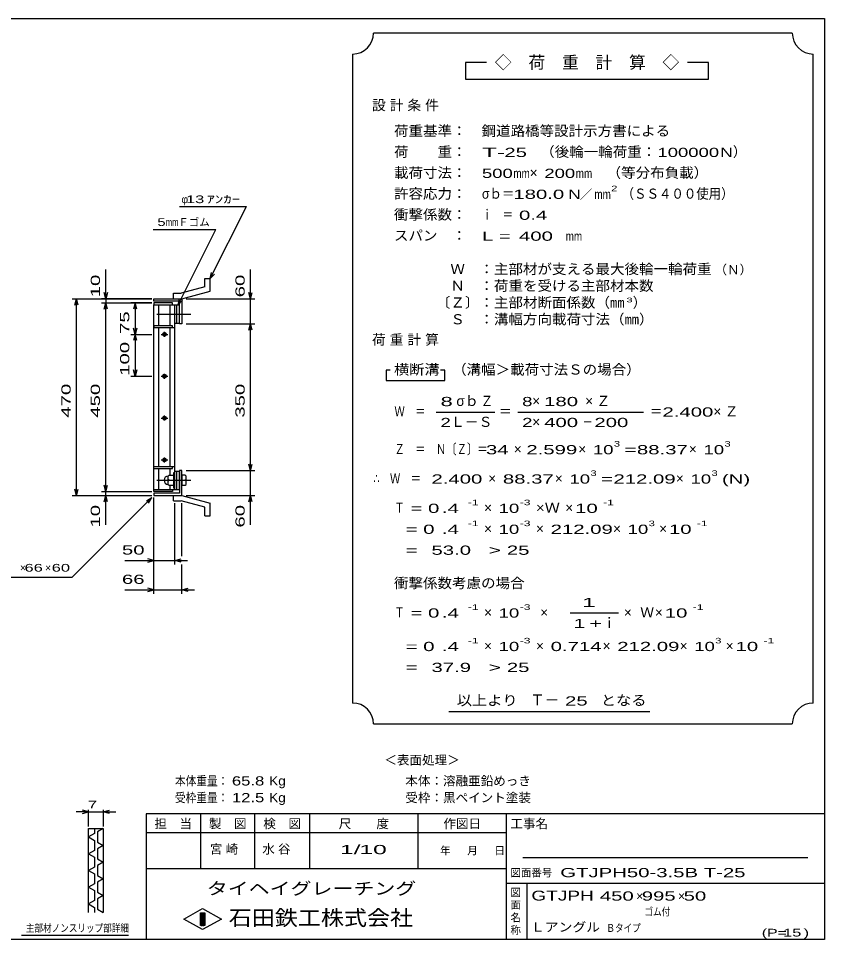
# Model space of a CAD drawing. Units: millimetres, scale not verified. Extents: x -1820 to 1731, y -1282 to 1054.
# Drawn here: x -194 to 1731, y -1146 to 1054 of the extents above; entities that cross this region are included whole.
import ezdxf
from ezdxf.enums import TextEntityAlignment as Align

# ---------------------------------------------------------------- set-up
doc = ezdxf.new("R2010")
doc.units = ezdxf.units.MM
doc.header["$LTSCALE"] = 10
doc.linetypes.add('CHAIN', pattern=[18.5, 12, -1.5, 3.5, -1.5])
for name, color, linetype, lineweight in [('0_2', 150, 'Continuous', 25), ('16', 3, 'Continuous', 25), ('19', 6, 'Continuous', 25), ('22', 4, 'Continuous', 25), ('24', 2, 'Continuous', 25), ('32', 4, 'Continuous', 25)]:
    doc.layers.add(name, color=color, linetype=linetype, lineweight=lineweight)
doc.styles.add('ベクトル', font='')
doc.styles.get('ベクトル').set_extended_font_data('ベクトル')

msp = doc.modelspace()

# ---------------------------------------------------------------- linework, layer by layer
at = {"layer": '0_2'}
for p, q in [((-1729, 1053.5), (1731, 1053.5)), ((1731, 1053.5), (1731, -1146.5)), ((1731, -846.5), (111, -846.5)), ((111, -846.5), (111, -1146.5)), ((241, -846.5), (241, -976.5)), ((371, -976.5), (371, -846.5)), ((501, -846.5), (501, -976.5)), ((761, -976.5), (761, -846.5)), ((971, -846.5), (971, -1146.5)), ((971, -891.5), (111, -891.5)), ((1691, -951.5), (1011, -951.5)), ((111, -976.5), (971, -976.5)), ((971, -1011.5), (1731, -1011.5)), ((1021, -1146.5), (1021, -1011.5)), ((201, -1097.5), (246, -1072.5)), ((246, -1072.5), (291, -1097.5)), ((246, -1122.5), (201, -1097.5)), ((241, -1082.5), (251, -1082.5)), ((241, -1112.5), (241, -1082.5)), ((241, -1082.5), (243, -1082.5)), ((243, -1082.5), (243, -1112.5)), ((245, -1112.5), (245, -1082.5)), ((245, -1082.5), (247, -1082.5)), ((291, -1097.5), (246, -1122.5)), ((247, -1082.5), (247, -1112.5)), ((249, -1112.5), (249, -1082.5)), ((249, -1082.5), (251, -1082.5)), ((251, -1082.5), (251, -1112.5)), ((251, -1082.5), (251, -1112.5)), ((251, -1112.5), (241, -1112.5)), ((243, -1112.5), (245, -1112.5)), ((247, -1112.5), (249, -1112.5)), ((1731, -1146.5), (-1729, -1146.5))]:
    msp.add_line(p, q, dxfattribs=at)
at = {"layer": '16'}
for p, q in [((174, 374), (130, 374)), ((130, 374), (130, 369.5)), ((174, 369.5), (174, 374)), ((129.3, -71.5), (129.3, 369.5)), ((129.3, 369.5), (130, 369.5)), ((130, 369.5), (174, 369.5)), ((130, -71.5), (130, 369.5)), ((130, 369.5), (180, 369.5)), ((141.5, 319.5), (141.5, 369.5)), ((168.5, 319.5), (168.5, 369.5)), ((180, -71.5), (180, 369.5)), ((180, 369.5), (184.5, 369.5)), ((184.5, 325.5), (184.5, 369.5)), ((184.5, 369.5), (190.5, 369.5)), ((190.5, 325.5), (190.5, 369.5)), ((130, 319.5), (130, 315)), ((174, 319.5), (130, 319.5)), ((130, 315), (180, 315)), ((141.5, -17), (141.5, 315)), ((168.5, -17), (168.5, 315)), ((174, 315), (174, 319.5)), ((180, 325.5), (184.5, 325.5)), ((184.5, 325.5), (190.5, 325.5)), ((147, 299), (163, 299)), ((153, 302), (157, 302)), ((153, 296), (157, 296)), ((155, 293), (155, 305)), ((147, 199), (163, 199)), ((153, 202), (157, 202)), ((155, 193), (155, 205)), ((153, 196), (157, 196)), ((147, 99), (163, 99)), ((153, 102), (157, 102)), ((153, 96), (157, 96)), ((155, 93), (155, 105)), ((153, 2), (157, 2)), ((155, -7), (155, 5)), ((130, -21.5), (130, -17)), ((130, -17), (180, -17)), ((130, -21.5), (174, -21.5)), ((141.5, -71.5), (141.5, -21.5)), ((147, -1), (163, -1)), ((153, -4), (157, -4)), ((168.5, -36.5), (168.5, -21.5)), ((174, -21.5), (174, -17)), ((166, -37.5), (164, -39.5)), ((164, -59.5), (164, -39.5)), ((166, -37.5), (175, -37.5)), ((177, -39.5), (175, -37.5)), ((177, -68), (177, -31)), ((177, -31), (180, -31)), ((180, -27.5), (184.5, -27.5)), ((180, -68), (180, -31)), ((184.5, -71.5), (184.5, -27.5)), ((184.5, -27.5), (190.5, -27.5)), ((190.5, -71.5), (190.5, -27.5)), ((166, -49.5), (164, -47.5)), ((166, -49.5), (164, -51.5)), ((164, -59.5), (166, -61.5)), ((166, -49.5), (175, -49.5)), ((166, -61.5), (175, -61.5)), ((168.5, -71.5), (168.5, -62.5)), ((175, -49.5), (177, -47.5)), ((177, -51.5), (175, -49.5)), ((175, -61.5), (177, -59.5)), ((129.3, -71.5), (130, -71.5)), ((130, -71.5), (174, -71.5)), ((130, -76), (130, -71.5)), ((130, -71.5), (180, -71.5)), ((174, -76), (130, -76)), ((174, -71.5), (174, -76)), ((177, -68), (180, -68)), ((180, -71.5), (184.5, -71.5)), ((184.5, -71.5), (190.5, -71.5))]:
    msp.add_line(p, q, dxfattribs=at)
at = {"layer": '16', "linetype": 'CHAIN'}
for p, q in [((137, 347.5), (218, 347.5)), ((137, -49.5), (218, -49.5))]:
    msp.add_line(p, q, dxfattribs=at)
at = {"layer": '16'}
for centre, radius, start, end in [((153, 299), 3, 90, 270), ((155, 299), 4, 46.6, 133.4), ((155, 299), 4, 226.6, 313.4), ((157, 299), 3, 270, 90), ((153, 199), 3, 90, 270), ((155, 199), 4, 46.6, 133.4), ((157, 199), 3, 270, 90), ((155, 199), 4, 226.6, 313.4), ((153, 99), 3, 90, 270), ((155, 99), 4, 46.6, 133.4), ((155, 99), 4, 226.6, 313.4), ((157, 99), 3, 270, 90), ((153, -1), 3, 90, 270), ((155, -1), 4, 46.6, 133.4), ((157, -1), 3, 270, 90), ((155, -1), 4, 226.6, 313.4), ((164, -49.5), 10, 90, 270)]:
    msp.add_arc(centre, radius, start, end, dxfattribs=at)
at = {"layer": '19'}
for p, q in [((251.1, 432.1), (264.1, 432.1)), ((251.1, 412.1), (251.1, 432.1)), ((264.1, 402.1), (264.1, 432.1)), ((176.5, 397), (194.8, 397)), ((176.5, 384), (176.5, 397)), ((251.1, 412.1), (194.8, 397)), ((196.5, 384), (264.1, 402.1)), ((130, 378), (130, 384)), ((130, 384), (196.5, 384)), ((190.5, 378), (130, 378)), ((176.5, 384), (196.5, 384)), ((190.5, 324), (190.5, 378)), ((196.5, 384), (196.5, 324)), ((196.5, 324), (190.5, 324)), ((196.5, -26), (190.5, -26)), ((190.5, -26), (190.5, -80)), ((196.5, -86), (196.5, -26)), ((204.5, -37.5), (196.5, -37.5)), ((196.5, -37.5), (196.5, -61.5)), ((206.5, -39.5), (204.5, -37.5)), ((206.5, -59.5), (206.5, -39.5)), ((196.5, -49.5), (204.5, -49.5)), ((196.5, -61.5), (204.5, -61.5)), ((206.5, -47.5), (204.5, -49.5)), ((204.5, -49.5), (206.5, -51.5)), ((204.5, -61.5), (206.5, -59.5)), ((130, -80), (130, -86)), ((190.5, -80), (130, -80)), ((130, -86), (196.5, -86)), ((176.5, -86), (196.5, -86)), ((176.5, -99), (176.5, -86)), ((196.5, -86), (264.1, -104.1)), ((176.5, -99), (194.8, -99)), ((251.1, -114.1), (194.8, -99)), ((264.1, -134.1), (264.1, -104.1)), ((251.1, -134.1), (251.1, -114.1)), ((251.1, -134.1), (264.1, -134.1))]:
    msp.add_line(p, q, dxfattribs=at)
at = {"layer": '22'}
for p, q in [((190.5, 604), (350.5, 604)), ((264.5, 432), (350.5, 604)), ((128, 549.5), (278, 549.5)), ((188, 369.5), (278, 549.5)), ((15, 384), (15, 454)), ((264.5, 432), (267.5, 446.6)), ((264.5, 432), (274.5, 443)), ((360.5, 384), (360.5, 454)), ((15, 384), (11, 399)), ((19, 399), (15, 384)), ((360.5, 384), (356.5, 399)), ((360.5, 384), (364.5, 399)), ((-65, 384), (125, 384)), ((-59, 369), (-55, 384)), ((-51, 369), (-55, 384)), ((-55, -86), (-55, 384)), ((125, 384), (5, 384)), ((5, 374), (125, 374)), ((11, 359), (15, 374)), ((15, 384), (15, 374)), ((19, 359), (15, 374)), ((15, -76), (15, 374)), ((125, 374), (75, 374)), ((85, 374), (81, 359)), ((89, 359), (85, 374)), ((85, 374), (85, 299)), ((188, 369.5), (191, 384.1)), ((188, 369.5), (198, 380.5)), ((206.5, 384), (370.5, 384)), ((360.5, 324), (360.5, 384)), ((85, 299), (81, 314)), ((89, 314), (85, 299)), ((206.5, 324), (370.5, 324)), ((356.5, 309), (360.5, 324)), ((364.5, 309), (360.5, 324)), ((360.5, -26), (360.5, 324)), ((75, 299), (125, 299)), ((85, 299), (81, 284)), ((89, 284), (85, 299)), ((85, 299), (85, 199)), ((75, 199), (125, 199)), ((85, 199), (81, 214)), ((89, 214), (85, 199)), ((360.5, -26), (356.5, -11)), ((360.5, -26), (364.5, -11)), ((206.5, -26), (370.5, -26)), ((360.5, -86), (360.5, -26)), ((15, -76), (11, -61)), ((15, -76), (19, -61)), ((-65, -86), (125, -86)), ((-55, -86), (-59, -71)), ((-55, -86), (-51, -71)), ((5, -76), (125, -76)), ((5, -86), (125, -86)), ((11, -101), (15, -86)), ((15, -86), (15, -76)), ((19, -101), (15, -86)), ((15, -156), (15, -86)), ((206.5, -86), (370.5, -86)), ((356.5, -101), (360.5, -86)), ((364.5, -101), (360.5, -86)), ((360.5, -156), (360.5, -86)), ((-65, -281), (125, -91)), ((112, -99), (125, -91)), ((117, -104), (125, -91)), ((130, -251), (130, -91)), ((130, -321), (130, -91)), ((180, -251), (180, -104)), ((196.5, -231), (196.5, -104)), ((60, -241), (130, -241)), ((130, -241), (115, -237)), ((115, -245), (130, -241)), ((130, -241), (180, -241)), ((180, -241), (195, -237)), ((195, -245), (180, -241)), ((180, -241), (210, -241)), ((196.5, -321), (196.5, -251)), ((-265, -281), (-65, -281)), ((130, -311), (115, -307)), ((196.5, -311), (211.5, -307)), ((60, -311), (130, -311)), ((115, -315), (130, -311)), ((130, -311), (196.5, -311)), ((211.5, -315), (196.5, -311)), ((196.5, -311), (226.5, -311))]:
    msp.add_line(p, q, dxfattribs=at)
at = {"layer": '24', "color": 4}
for p, q in [((1654, 1018.5), (654, 1018.5)), ((604, 968.5), (604, -581.5)), ((1704, -581.5), (1704, 968.5)), ((924, 948.5), (874, 948.5)), ((874, 948.5), (874, 908.5)), ((1454, 948.5), (1404, 948.5)), ((1454, 908.5), (1454, 948.5)), ((874, 908.5), (1454, 908.5)), ((694, 213.5), (684, 213.5)), ((684, 213.5), (684, 188.5)), ((824, 213.5), (814, 213.5)), ((824, 188.5), (824, 213.5)), ((684, 188.5), (824, 188.5)), ((804, 113.5), (944, 113.5)), ((999, 113.5), (1299, 113.5)), ((1124, -366.5), (1239, -366.5)), ((834, -601.5), (1314, -601.5)), ((654, -631.5), (1654, -631.5))]:
    msp.add_line(p, q, dxfattribs=at)
for centre, start, end in [((604, 1018.5), 270, 0), ((1704, 1018.5), 180, 270), ((604, -631.5), 0, 90), ((1704, -631.5), 90, 180)]:
    msp.add_arc(centre, 50, start, end, dxfattribs=at)
at = {"layer": '32'}
for p, q in [((-26, -841.5), (-56, -841.5)), ((-26, -841.5), (-41, -837.5)), ((-41, -845.5), (-26, -841.5)), ((-26, -876.5), (-26, -836.5)), ((-26, -841.5), (9, -841.5)), ((9, -836.5), (9, -876.5)), ((9, -841.5), (24, -837.5)), ((24, -845.5), (9, -841.5)), ((9, -841.5), (39, -841.5)), ((-26, -881.5), (9, -881.5)), ((-26, -1081.5), (-26, -881.5)), ((-12, -893.5), (-26, -901.5)), ((-26, -901.5), (-12, -909.5)), ((-12, -881.5), (-12, -893.5)), ((9, -881.5), (-5, -889.5)), ((-5, -889.5), (-5, -913.5)), ((9, -881.5), (9, -1081.5)), ((-12, -909.5), (-12, -933.5)), ((-5, -913.5), (9, -921.5)), ((9, -921.5), (-5, -929.5)), ((-12, -933.5), (-26, -941.5)), ((-26, -941.5), (-12, -949.5)), ((-5, -929.5), (-5, -953.5)), ((-12, -949.5), (-12, -973.5)), ((-5, -953.5), (9, -961.5)), ((9, -961.5), (-5, -969.5)), ((-12, -973.5), (-26, -981.5)), ((-26, -981.5), (-12, -989.5)), ((-12, -989.5), (-12, -1013.5)), ((-5, -969.5), (-5, -993.5)), ((-5, -993.5), (9, -1001.5)), ((9, -1001.5), (-5, -1009.5)), ((-5, -1009.5), (-5, -1033.5)), ((-12, -1013.5), (-26, -1021.5)), ((-26, -1021.5), (-12, -1029.5)), ((-12, -1029.5), (-12, -1053.5)), ((-5, -1033.5), (9, -1041.5)), ((-12, -1053.5), (-26, -1061.5)), ((9, -1041.5), (-5, -1049.5)), ((-5, -1049.5), (-5, -1073.5)), ((-26, -1061.5), (-12, -1069.5)), ((-12, -1069.5), (-12, -1081.5)), ((-5, -1073.5), (9, -1081.5)), ((69, -1136.5), (-186, -1136.5))]:
    msp.add_line(p, q, dxfattribs=at)

# ---------------------------------------------------------------- texts
at = {"layer": '0_2', "style": 'ベクトル'}
for s, height, p in [('担\u3000当', 21.99, (131, -869.5)), ('製\u3000図', 21.99, (261, -869.5)), ('検\u3000図', 21.99, (391, -869.5)), ('尺\u3000\u3000度', 21.99, (571, -869.5)), ('作図日', 21.99, (821, -869.5)), ('工事名', 21.99, (981, -869.5)), ('年', 18.3, (813, -934)), ('月', 18.3, (878, -934)), ('日', 18.3, (943, -934)), ('図面番号', 18.33, (981, -987)), ('図', 18.3, (981, -1034)), ('面', 18.3, (981, -1064)), ('名', 18.3, (981, -1094)), ('称', 18.3, (981, -1124))]:
    msp.add_text(s, height=height, dxfattribs=at).set_placement(p, align=Align.MIDDLE_LEFT)
at = {"layer": '0_2', "color": 222, "style": 'ベクトル'}
for s, height, width, p in [('タイヘイグレーチング', 29.33, 1.25, (256, -1024.5)), ('石田鉄工株式会社', 36.66, 1.1, (308.5, -1094.5))]:
    msp.add_text(s, height=height, dxfattribs=dict(at, width=width)).set_placement(p, align=Align.MIDDLE_LEFT)
at = {"layer": '22', "color": 2, "style": 'ベクトル'}
for s, height, p in [('φ', 18.3, (195.5, 621.5)), ('Ｆゴム', 18.33, (188, 567)), ('×', 18.3, (-190, -258.5)), ('×', 18.3, (-130, -258.5)), ('＜表面処理＞', 21.99, (680, -717.5)), ('本体：', 21.99, (730, -767.5)), ('溶融亜鉛めっき', 21.99, (820, -767.5)), ('受枠：', 21.99, (730, -807.5)), ('黒ペイント塗装', 21.99, (820, -807.5)), ('×', 22, (1281, -1042.5)), ('×', 22, (1381, -1042.5))]:
    msp.add_text(s, height=height, dxfattribs=at).set_placement(p, align=Align.MIDDLE_LEFT)
for s, height, width, p in [(' 13 ', 18.33, 1.6, (195.5, 621.5)), ('ｱﾝｶｰ', 18.33, 1.6, (255.5, 621.5)), ('5', 18.3, 1.45, (138, 567)), ('mm', 18.33, 0.75, (158, 567)), (' 50 ', 21.99, 1.65, (40, -216)), (' 66 ', 18.33, 1.6, (-190, -258.5)), (' 60 ', 18.33, 1.6, (-125, -258.5)), (' 66 ', 21.99, 1.65, (40, -286)), ('本体重量：', 21.99, 0.85, (180, -767.5)), (' 65.8', 21.99, 1.35, (305, -767.5)), ('Kg', 21.99, 1.1, (405, -767.5)), ('受枠重量：', 21.99, 0.85, (180, -807.5)), (' 12.5', 21.99, 1.35, (305, -807.5)), ('Kg', 21.99, 1.1, (405, -807.5)), ('1/', 21.99, 2, (574, -931.5)), (' 10 ', 21.99, 2, (604, -931.5)), ('GTJPH50-3.5B T-25              ', 21.99, 1.65, (1100, -986.5)), ('GTJPH', 23.46, 1.45, (1031, -1041.5)), (' 450 ', 21.99, 1.65, (1181, -1042.5)), (' 995 ', 21.99, 1.65, (1281, -1042.5)), (' 50 ', 21.99, 1.65, (1381, -1042.5)), ('ゴム付', 18.33, 0.8, (1301, -1080)), ('Ｌアングル', 21.99, 1.1, (1030, -1116.5)), ('Ｂタイプ', 18.33, 0.8, (1210, -1119)), ('(P=', 18.33, 1.55, (1581, -1130)), (' 15 ', 18.33, 1.6, (1621, -1130)), (')', 18.3, 1.6, (1681, -1130))]:
    msp.add_text(s, height=height, dxfattribs=dict(at, width=width)).set_placement(p, align=Align.MIDDLE_LEFT)
at = {"layer": '22', "color": 2, "style": 'ベクトル', "width": 1.65}
for s, p in [(' 10 ', (-10, 374)), (' 60 ', (335.5, 374)), (' 75 ', (60, 286.5)), (' 100 ', (60, 186.5)), (' 470 ', (-80, 86.5)), (' 450 ', (-10, 86.5)), (' 350 ', (335.5, 86.5)), (' 10 ', (-10, -176)), (' 60 ', (335.5, -176))]:
    msp.add_text(s, height=21.99, rotation=90, dxfattribs=at).set_placement(p, align=Align.MIDDLE_LEFT)
at = {"layer": '22', "color": 2, "char_height": 21.99, "attachment_point": 4, "style": 'ベクトル'}
for s, insert in [('\\T1.25;宮崎\u3000', (263.5, -931.5)), ('\\T1.25;水谷\u3000', (388.5, -931.5))]:
    msp.add_mtext(s, dxfattribs=dict(at, insert=insert))
at = {"layer": '24', "style": 'ベクトル'}
for s, height, p in [('◇\u3000荷\u3000重\u3000計\u3000算\u3000◇', 29.33, (944, 948.5)), ('）', 24.2, (1512, 735)), ('×', 24.2, (1027, 685)), ('／', 22, (1146.5, 633.5)), ('（Ｎ）', 21.99, (1468, 453.5)), ('）', 24.2, (1273, 375)), ('σｂ', 24.19, (852, 140)), ('×', 24.2, (1033, 140)), ('Ｌ－Ｓ', 24.19, (839, 90)), ('×', 24.2, (1033, 90)), ('×', 24.2, (989, 25)), ('×', 24.2, (1143, 25)), ('×', 24.2, (1407, 25)), ('×', 24.2, (928, -45)), ('×', 24.2, (1087, -45)), ('×', 24.2, (1376, -45)), ('×', 24.2, (918, -115)), ('×', 24.2, (1112, -115)), ('×', 24.2, (918, -165)), ('×', 24.2, (1042, -165)), ('×', 24.2, (1226, -165)), ('×', 24.2, (1336, -165)), ('×', 24.2, (918, -365)), ('×', 24.2, (1052, -365)), ('×', 24.2, (1252, -365)), ('Ｗ', 24.2, (1291, -365)), ('×', 24.2, (1326, -365)), ('ｉ', 24.2, (1200.5, -390)), ('×', 24.2, (918, -445)), ('×', 24.2, (1042, -445)), ('×', 24.2, (1201, -445)), ('×', 24.2, (1385, -445)), ('×', 24.2, (1495, -445)), ('Ｔ－', 25.66, (1028, -574))]:
    msp.add_text(s, height=height, dxfattribs=at).set_placement(p, align=Align.MIDDLE_LEFT)
for s, height, width, p in [('荷重基準：\u3000', 24.19, 1.05, (703, 785)), ('鋼道路橋等設計示方書による', 24.19, 1.05, (912, 785)), ('荷\u3000\u3000重：\u3000', 24.19, 1.05, (703, 735)), ('（後輪一輪荷重：', 24.19, 1.05, (1052, 735)), ('T-', 21.99, 2, (913, 733.5)), (' 25 ', 21.99, 1.65, (953, 733.5)), ('100000', 21.99, 1.5, (1332, 733.5)), ('N', 22, 1.4, (1482, 733.5)), ('載荷寸法：\u3000', 24.19, 1.05, (703, 685)), ('500', 21.99, 1.5, (913, 683.5)), ('mm', 21.99, 0.8, (988, 683.5)), ('200', 21.99, 1.5, (1062, 683.5)), ('mm', 21.99, 0.8, (1137, 683.5)), ('\u3000（等分布負載）', 24.19, 1.05, (1176, 685)), ('許容応力：\u3000', 24.19, 1.05, (703, 635)), ('σｂ＝', 24.19, 0.9, (913, 635)), ('180.0', 21.99, 1.65, (988, 633.5)), ('N', 22, 1.4, (1119, 633.5)), ('mm', 21.99, 0.8, (1181.5, 633.5)), ('2', 13.2, 1.5, (1221.5, 647.5)), ('（ＳＳ４００使用）', 24.19, 0.9, (1246.5, 635)), ('衝撃係数：\u3000', 24.19, 1.05, (703, 585)), ('ｉ\u3000＝', 24.19, 0.75, (913, 585)), (' 0.4', 21.99, 1.65, (988, 583.5)), ('スパン\u3000：\u3000', 24.19, 1.05, (703, 535)), ('L =', 21.99, 1.65, (913, 533.5)), (' 400 ', 21.99, 1.65, (988, 533.5)), ('mm', 21.99, 0.8, (1113, 533.5)), ('\u3000Ｗ\u3000：主部材が支える最大後輪一輪荷重', 24.19, 1.05, (803, 455)), ('\u3000Ｎ\u3000：荷重を受ける主部材本数', 24.19, 1.05, (803, 415)), ('〔Ｚ〕：主部材断面係数（㎜', 24.19, 1.05, (803, 375)), ('3', 11, 1.8, (1258, 381)), ('\u3000Ｓ\u3000：溝幅方向載荷寸法（㎜）', 24.19, 1.05, (803, 335)), ('横断溝', 24.19, 1.1, (703, 215)), ('\u3000（溝幅＞載荷寸法Ｓの場合）', 24.19, 1.05, (807, 215)), ('8', 22, 1.8, (814, 138.5)), ('Ｚ', 24.2, 0.9, (910, 140)), ('8', 22, 1.5, (1009, 138.5)), (' 180 ', 21.99, 1.65, (1048, 138.5)), ('Ｗ\u3000＝', 24.19, 0.75, (704, 115)), ('＝', 24.2, 0.9, (954, 115)), ('＝', 24.2, 0.9, (1314, 115)), ('2.400', 21.99, 1.65, (1344, 113.5)), ('2', 22, 1.5, (814, 88.5)), ('2', 22, 1.5, (1009, 88.5)), (' 400 ', 21.99, 1.65, (1048, 88.5)), ('－', 24.2, 0.75, (1153, 90)), (' 200 ', 21.99, 1.65, (1168, 88.5)), ('3', 13.2, 1.5, (1228, 37.5)), ('3', 13.2, 1.5, (1492, 37.5)), ('Ｚ\u3000＝\u3000Ｎ〔Ｚ〕＝', 24.19, 0.75, (704, 25)), (' 34 ', 21.99, 1.65, (909, 23.5)), ('2.599', 21.99, 1.65, (1019, 23.5)), ('10', 21.99, 1.5, (1178, 23.5)), ('=', 22, 1.7, (1253, 23.5)), ('88.37', 21.99, 1.65, (1283, 23.5)), ('10', 21.99, 1.5, (1442, 23.5)), ('∴\u3000Ｗ\u3000＝', 24.19, 0.75, (654, -45)), (' 2.400', 21.99, 1.65, (779, -46.5)), ('88.37', 21.99, 1.65, (963, -46.5)), ('10', 21.99, 1.5, (1122, -46.5)), ('3', 13.2, 1.5, (1172, -32.5)), ('=', 22, 1.7, (1197, -46.5)), ('212.09', 21.99, 1.65, (1227, -46.5)), ('10', 21.99, 1.5, (1411, -46.5)), ('3', 13.2, 1.5, (1461, -32.5)), ('(N)', 21.99, 1.65, (1486, -46.5)), ('Ｔ', 24.2, 0.75, (704, -115)), (' = 0', 21.99, 1.65, (729, -116.5)), (' .4 ', 21.99, 1.65, (804, -116.5)), ('-1', 13.2, 1.65, (879, -102.5)), ('10', 21.99, 1.5, (953, -116.5)), ('-3', 13.2, 1.65, (1003, -102.5)), ('×Ｗ', 24.19, 1.1, (1042, -115)), (' 10 ', 21.99, 1.65, (1122, -116.5)), ('-1', 13.2, 1.65, (1202, -102.5)), ('-1', 13.2, 1.65, (879, -152.5)), ('-3', 13.2, 1.65, (1003, -152.5)), ('3', 13.2, 1.5, (1311, -152.5)), ('-1', 13.2, 1.65, (1426, -152.5)), ('  = 0', 21.99, 1.65, (704, -166.5)), (' .4 ', 21.99, 1.65, (804, -166.5)), ('10', 21.99, 1.5, (953, -166.5)), ('212.09', 21.99, 1.65, (1077, -166.5)), ('10', 21.99, 1.5, (1261, -166.5)), (' 10 ', 21.99, 1.65, (1346, -166.5)), ('  =', 21.99, 1.65, (704, -216.5)), (' 53.0', 21.99, 1.65, (779, -216.5)), ('>', 22, 1.7, (929, -216.5)), (' 25 ', 21.99, 1.65, (959, -216.5)), ('衝撃係数考慮の場合', 24.19, 1.05, (703, -295)), ('-1', 13.2, 1.65, (879, -352.5)), ('-3', 13.2, 1.65, (1003, -352.5)), ('-1', 13.2, 1.65, (1416, -352.5)), ('Ｔ', 24.2, 0.75, (704, -365)), (' = 0', 21.99, 1.65, (729, -366.5)), (' .4 ', 21.99, 1.65, (804, -366.5)), ('10', 21.99, 1.5, (953, -366.5)), (' 10 ', 21.99, 1.65, (1336, -366.5)), ('  = 0', 21.99, 1.65, (704, -446.5)), (' .4 ', 21.99, 1.65, (804, -446.5)), ('-1', 13.2, 1.65, (879, -432.5)), ('10', 21.99, 1.5, (953, -446.5)), ('-3', 13.2, 1.65, (1003, -432.5)), ('0.714', 21.99, 1.65, (1077, -446.5)), ('212.09', 21.99, 1.65, (1236, -446.5)), ('10', 21.99, 1.5, (1420, -446.5)), ('3', 13.2, 1.5, (1470, -432.5)), (' 10 ', 21.99, 1.65, (1505, -446.5)), ('-1', 13.2, 1.65, (1585, -432.5)), ('  =', 21.99, 1.65, (704, -496.5)), (' 37.9', 21.99, 1.65, (779, -496.5)), ('>', 22, 1.7, (929, -496.5)), (' 25 ', 21.99, 1.65, (959, -496.5)), ('以上より\u3000', 24.19, 1.1, (853, -575)), (' 25 ', 21.99, 1.65, (1098, -576.5)), ('となる', 24.19, 1.1, (1197, -575))]:
    msp.add_text(s, height=height, dxfattribs=dict(at, width=width)).set_placement(p, align=Align.MIDDLE_LEFT)
at = {"layer": '24', "attachment_point": 4, "style": 'ベクトル'}
for s, insert, char_height in [('\\T1.28;設計条件', (650.5, 845), 24.19), ('\\T1.28;荷重計算', (650.5, 285), 24.19), ('\\T1.42;×Ｚ', (1159.5, 140), 24.19), ('\\T1.42;×Ｚ', (1465.5, 115), 24.19), ('\\T1.25;\\W2;\\~1\\~', (1131.5, -341.5), 21.99), ('\\T1.33;\\W1.75;1+', (1131.5, -391.5), 21.99)]:
    msp.add_mtext(s, dxfattribs=dict(at, insert=insert, char_height=char_height))
at = {"layer": '32', "color": 2, "style": 'ベクトル'}
for s, width, p in [(' 7 ', 1.6, (-38.5, -824)), ('主部材ノンスリップ部詳細', 0.8, (-176, -1119))]:
    msp.add_text(s, height=18.33, dxfattribs=dict(at, width=width)).set_placement(p, align=Align.MIDDLE_LEFT)

doc.saveas('drawing.dxf')
